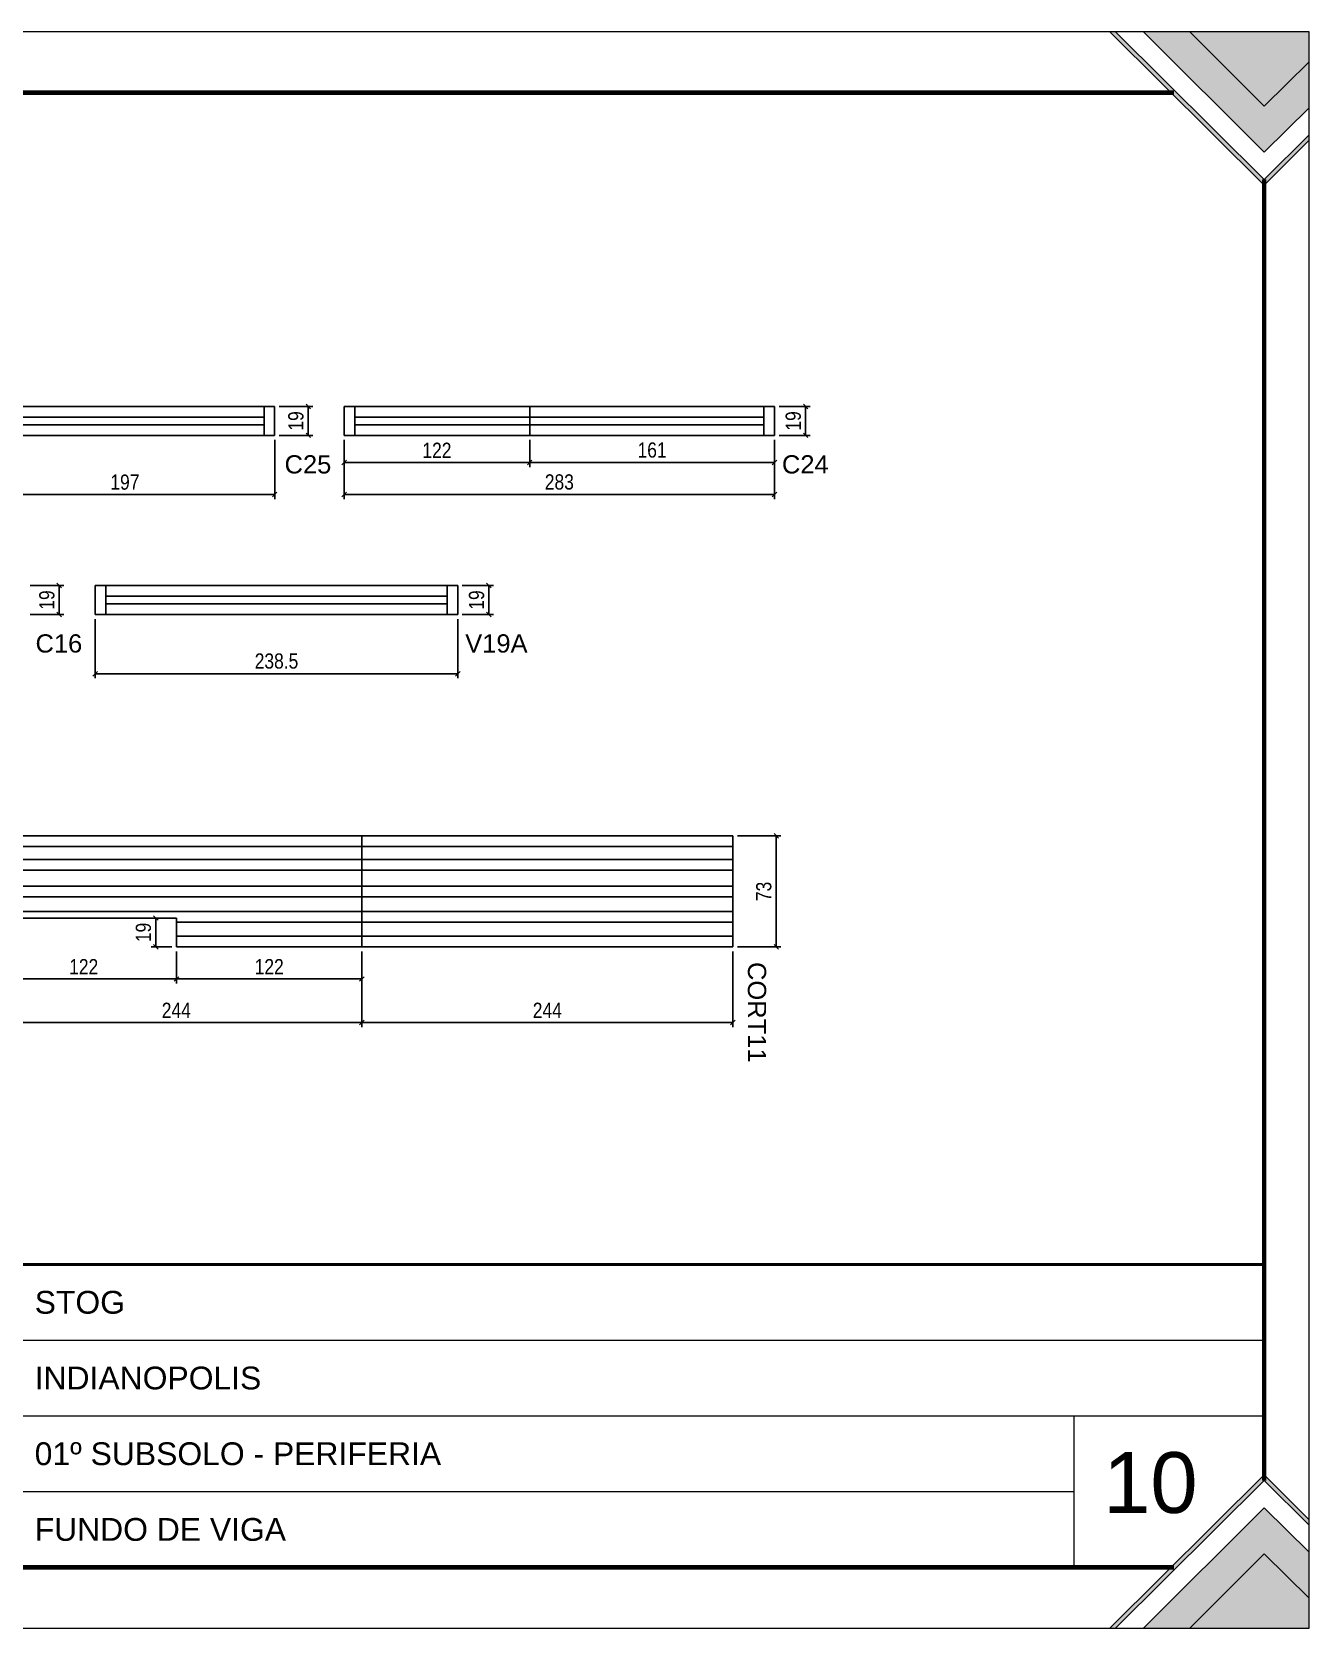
# Model space of a CAD drawing. Extents: x -1206 to 6684, y -2991 to 10691.
# Drawn here: x 2302 to 3141, y -1841 to -791 of the extents above; entities that cross this region are included whole.
import ezdxf
from ezdxf.enums import TextEntityAlignment as Align

# ---------------------------------------------------------------- set-up
doc = ezdxf.new("R2010")
doc.units = 0
doc.linetypes.add('CONTINUO', pattern=[0])
doc.layers.get('0').update_dxf_attribs({"color": 50})
for name, color, linetype in [('5', 5, 'Continuous'), ('COTA', 241, 'Continuous'), ('Painéis', 200, 'Continuous'), ('SARR_2.2x7', 40, 'Continuous'), ('TEXTO', 3, 'Continuous')]:
    doc.layers.add(name, color=color, linetype=linetype)
doc.layers.add('Folhas', color=255, linetype='Continuous', lineweight=9)
doc.styles.add('ARIAL', font='arial.ttf')
doc.styles.add('COTA TECNICA', font='techl___.ttf', dxfattribs={"height": 10})
doc.styles.add('COTA TECNICA-50', font='techl___.ttf', dxfattribs={"height": 10})
doc.styles.get("Standard").update_dxf_attribs({"font": 'arial.ttf'})
doc.dimstyles.new('COTA PAINEL-50', dxfattribs={"dimtxt": 10, "dimasz": 3, "dimexe": 3, "dimexo": 3, "dimgap": 3, "dimtad": 1, "dimdec": 1, "dimzin": 9, "dimdsep": 46, "dimtxsty": 'COTA TECNICA-50', "dimblk1": 'OBLIQUE', "dimblk2": 'OBLIQUE', "dimsah": 1, "dimcen": 0.9, "dimclrd": 4, "dimclre": 4, "dimclrt": 240, "dimadec": 1, "dimazin": 3, "dimtfac": 1, "dimtdec": 1, "dimtmove": 0, "dimatfit": 3, "dimfxl": 1, "dimtolj": 1, "dimtzin": 12, "dimarcsym": 0})
doc.dimstyles.new('PAINEL', dxfattribs={"dimtxt": 10, "dimasz": 3, "dimexe": 3, "dimexo": 3, "dimgap": 3, "dimtad": 1, "dimdec": 1, "dimzin": 12, "dimdsep": 46, "dimtxsty": 'COTA TECNICA', "dimblk1": 'OBLIQUE', "dimblk2": 'OBLIQUE', "dimsah": 1, "dimcen": 0.9, "dimclrd": 4, "dimclre": 4, "dimclrt": 240, "dimadec": 1, "dimazin": 3, "dimtfac": 1, "dimtdec": 1, "dimtmove": 0, "dimatfit": 3, "dimfxl": 1, "dimtolj": 1, "dimtzin": 12, "dimarcsym": 0})

# ---------------------------------------------------------------- blocks, each defined once
blk = doc.blocks.new('9999999999')
at = {"transparency": 33554687}
h = blk.add_hatch(color=30, dxfattribs=at)
h.dxf.hatch_style = 1
h.paths.add_polyline_path([(1357.7, 1050), (1354, 1050), (1455.5, 949.3), (1485, 978.7), (1485, 982.3), (1455.5, 953)])
at = {"true_color": 0x000000, "transparency": 33554687}
h = blk.add_hatch(color=18, dxfattribs=at)
h.dxf.hatch_style = 1
h.paths.add_polyline_path([(1406.6, 1050), (1376.2, 1050), (1455.5, 970.8), (1485, 1000.1), (1485, 1030.4), (1455.5, 1001.1)])
at = {"true_color": 0xff7f00, "transparency": 33554687}
h = blk.add_hatch(color=30, dxfattribs=at)
h.dxf.hatch_style = 1
h.paths.add_polyline_path([(1485, 1030.4), (1485, 1050), (1406.6, 1050), (1455.5, 1001.1)])
at = {"transparency": 33554687}
h = blk.add_hatch(color=30, dxfattribs=at)
h.dxf.hatch_style = 1
h.paths.add_polyline_path([(1357.7, 0), (1354, 0), (1455.5, 100.7), (1485, 71.3), (1485, 67.7), (1455.5, 97)])
at = {"true_color": 0x000000, "transparency": 33554687}
h = blk.add_hatch(color=18, dxfattribs=at)
h.dxf.hatch_style = 1
h.paths.add_polyline_path([(1406.6, 0), (1376.2, 0), (1455.5, 79.2), (1485, 49.9), (1485, 19.6), (1455.5, 48.9)])
at = {"true_color": 0xff7f00, "transparency": 33554687}
h = blk.add_hatch(color=30, dxfattribs=at)
h.dxf.hatch_style = 1
h.paths.add_polyline_path([(1485, 19.6), (1485, 0), (1406.6, 0), (1455.5, 48.9)])
at = {"color": 30, "linetype": 'CONTINUO'}
for p, q in [((396.9, 189.4), (1455.5, 189.4)), ((396.9, 139.6), (1455.5, 139.6)), ((1330.4, 139.6), (1330.4, 40)), ((396.9, 89.8), (1330.4, 89.8))]:
    blk.add_line(p, q, dxfattribs=at)
at = {"color": 30, "transparency": 33554687}
for points in [[(1485, 978.7), (1455.5, 949.3), (1354, 1050)], [(1485, 982.3), (1455.5, 953), (1357.7, 1050)], [(1376.2, 1050), (1455.5, 970.8), (1485, 1000.1)], [(1406.6, 1050), (1455.5, 1001.1), (1485, 1030.4)], [(1485, 71.3), (1455.5, 100.7), (1354, 0)], [(1485, 67.7), (1455.5, 97), (1357.7, 0)], [(1376.2, 0), (1455.5, 79.2), (1485, 49.9)], [(1406.6, 0), (1455.5, 48.9), (1485, 19.6)]]:
    blk.add_lwpolyline(points, dxfattribs=at)
at = {"color": 30, "linetype": 'CONTINUO', "const_width": 2}
blk.add_lwpolyline([(1455.5, 97), (1455.5, 239.2), (50, 239.2), (50, 40), (1396.2, 40)], dxfattribs=at)
at = {"layer": 'Folhas'}
blk.add_lwpolyline([(0, 0), (1485, 0), (1485, 1050), (0, 1050)], close=True, dxfattribs=at)
at = {"layer": 'Folhas', "color": 30, "const_width": 3}
for points in [[(1396.2, 1010), (50, 1010), (50, 40), (1396.2, 40)], [(1455.5, 97), (1455.5, 953)]]:
    blk.add_lwpolyline(points, dxfattribs=at)
at = {"layer": 'TEXTO', "color": 7, "linetype": 'Continuous', "ltscale": 5, "style": 'ARIAL'}
for s, p in [('STOG', (646.9, 214.3)), ('INDIANOPOLIS', (646.9, 164.5)), ('01º SUBSOLO - PERIFERIA', (646.9, 114.7)), ('FUNDO DE VIGA', (646.9, 64.9))]:
    blk.add_text(s, height=15, dxfattribs=at).set_placement(p, align=Align.MIDDLE_LEFT)
blk = doc.blocks.new('_Oblique')
at = {"color": 0, "linetype": 'ByBlock', "lineweight": -2}
blk.add_line((-0.5, -0.5), (0.5, 0.5), dxfattribs=at)
blk = doc.blocks.new('*D298')
at = {"layer": 'COTA', "color": 4, "lineweight": -2, "transparency": 16777216}
for p, q in [((2464.2, -1037.9), (2486.3, -1037.9)), ((2483.3, -1056.9), (2483.3, -1037.9)), ((2464.2, -1056.9), (2486.3, -1056.9))]:
    blk.add_line(p, q, dxfattribs=at)
at = {"layer": 'Defpoints', "color": 0, "transparency": 16777216}
for p in [(2461.2, -1037.9), (2483.3, -1037.9), (2461.2, -1056.9)]:
    blk.add_point(p, dxfattribs=at)
at = {"layer": 'COTA', "color": 4, "lineweight": -2, "transparency": 16777216, "xscale": 3, "yscale": 3, "zscale": 3}
for p, rotation in [((2483.3, -1037.9), 90), ((2483.3, -1056.9), 270)]:
    blk.add_blockref('_Oblique', p, dxfattribs=dict(at, rotation=rotation))
at = {"layer": 'COTA', "color": 240, "transparency": 16777216, "insert": (2475.2, -1047.4), "char_height": 10, "attachment_point": 5, "rotation": 90, "style": 'COTA TECNICA'}
blk.add_mtext('\\A1;19', dxfattribs=at)
blk = doc.blocks.new('*D299')
at = {"layer": 'COTA', "color": 4, "lineweight": -2, "transparency": 16777216}
for p, q in [((2264.2, -1059.9), (2264.2, -1098.8)), ((2461.2, -1059.9), (2461.2, -1098.8)), ((2264.2, -1095.8), (2461.2, -1095.8))]:
    blk.add_line(p, q, dxfattribs=at)
at = {"layer": 'Defpoints', "color": 0, "transparency": 16777216}
for p in [(2264.2, -1056.9), (2461.2, -1056.9), (2461.2, -1095.8)]:
    blk.add_point(p, dxfattribs=at)
at = {"layer": 'COTA', "color": 4, "lineweight": -2, "transparency": 16777216, "xscale": 3, "yscale": 3, "zscale": 3, "rotation": 180}
blk.add_blockref('_Oblique', (2264.2, -1095.8), dxfattribs=at)
at = {"layer": 'COTA', "color": 4, "lineweight": -2, "transparency": 16777216, "xscale": 3, "yscale": 3, "zscale": 3}
blk.add_blockref('_Oblique', (2461.2, -1095.8), dxfattribs=at)
at = {"layer": 'COTA', "color": 240, "transparency": 16777216, "insert": (2362.7, -1087.7), "char_height": 10, "attachment_point": 5, "style": 'COTA TECNICA-50'}
blk.add_mtext('\\A1;197', dxfattribs=at)
blk = doc.blocks.new('*D306')
at = {"layer": 'COTA', "color": 4, "linetype": 'ByBlock', "lineweight": -2, "transparency": 16777216}
for p, q in [((2506.9, -1059.9), (2506.9, -1098.8)), ((2789.9, -1059.9), (2789.9, -1098.8)), ((2506.9, -1095.8), (2789.9, -1095.8))]:
    blk.add_line(p, q, dxfattribs=at)
at = {"layer": 'Defpoints', "color": 0, "linetype": 'ByBlock', "transparency": 16777216}
for p in [(2506.9, -1056.9), (2789.9, -1056.9), (2789.9, -1095.8)]:
    blk.add_point(p, dxfattribs=at)
at = {"layer": 'COTA', "color": 4, "linetype": 'ByBlock', "lineweight": -2, "transparency": 16777216, "xscale": 3, "yscale": 3, "zscale": 3, "rotation": 180}
blk.add_blockref('_Oblique', (2506.9, -1095.8), dxfattribs=at)
at = {"layer": 'COTA', "color": 4, "linetype": 'ByBlock', "lineweight": -2, "transparency": 16777216, "xscale": 3, "yscale": 3, "zscale": 3}
blk.add_blockref('_Oblique', (2789.9, -1095.8), dxfattribs=at)
at = {"layer": 'COTA', "color": 240, "linetype": 'ByBlock', "transparency": 16777216, "insert": (2648.4, -1087.6), "char_height": 10, "attachment_point": 5, "style": 'COTA TECNICA-50'}
blk.add_mtext('\\A1;283', dxfattribs=at)
blk = doc.blocks.new('*D307')
at = {"layer": 'COTA', "color": 4, "lineweight": -2, "transparency": 16777216}
for p, q in [((2792.9, -1037.9), (2813.4, -1037.9)), ((2810.4, -1037.9), (2810.4, -1056.9)), ((2792.9, -1056.9), (2813.4, -1056.9))]:
    blk.add_line(p, q, dxfattribs=at)
at = {"layer": 'Defpoints', "color": 0, "transparency": 16777216}
for p in [(2789.9, -1037.9), (2789.9, -1056.9), (2810.4, -1056.9)]:
    blk.add_point(p, dxfattribs=at)
at = {"layer": 'COTA', "color": 4, "lineweight": -2, "transparency": 16777216, "xscale": 3, "yscale": 3, "zscale": 3}
for p, rotation in [((2810.4, -1037.9), 90), ((2810.4, -1056.9), 270)]:
    blk.add_blockref('_Oblique', p, dxfattribs=dict(at, rotation=rotation))
at = {"layer": 'COTA', "color": 240, "transparency": 16777216, "insert": (2802.3, -1047.4), "char_height": 10, "attachment_point": 5, "rotation": 90, "style": 'COTA TECNICA-50'}
blk.add_mtext('\\A1;19', dxfattribs=at)
blk = doc.blocks.new('*D308')
at = {"layer": 'COTA', "color": 4, "lineweight": -2, "transparency": 16777216}
for p, q in [((2506.9, -1059.9), (2506.9, -1077.8)), ((2628.9, -1059.9), (2628.9, -1077.8)), ((2506.9, -1074.8), (2628.9, -1074.8))]:
    blk.add_line(p, q, dxfattribs=at)
at = {"layer": 'Defpoints', "color": 0, "transparency": 16777216}
for p in [(2506.9, -1056.9), (2628.9, -1056.9), (2628.9, -1074.8)]:
    blk.add_point(p, dxfattribs=at)
at = {"layer": 'COTA', "color": 4, "lineweight": -2, "transparency": 16777216, "xscale": 3, "yscale": 3, "zscale": 3, "rotation": 180}
blk.add_blockref('_Oblique', (2506.9, -1074.8), dxfattribs=at)
at = {"layer": 'COTA', "color": 4, "lineweight": -2, "transparency": 16777216, "xscale": 3, "yscale": 3, "zscale": 3}
blk.add_blockref('_Oblique', (2628.9, -1074.8), dxfattribs=at)
at = {"layer": 'COTA', "color": 240, "transparency": 16777216, "insert": (2567.9, -1066.7), "char_height": 10, "attachment_point": 5, "style": 'COTA TECNICA-50'}
blk.add_mtext('\\A1;122', dxfattribs=at)
blk = doc.blocks.new('*D309')
at = {"layer": 'COTA', "color": 4, "lineweight": -2, "transparency": 16777216}
for p, q in [((2628.9, -1059.9), (2628.9, -1077.8)), ((2789.9, -1059.9), (2789.9, -1077.8)), ((2628.9, -1074.8), (2789.9, -1074.8))]:
    blk.add_line(p, q, dxfattribs=at)
at = {"layer": 'Defpoints', "color": 0, "transparency": 16777216}
for p in [(2628.9, -1056.9), (2789.9, -1056.9), (2789.9, -1074.8)]:
    blk.add_point(p, dxfattribs=at)
at = {"layer": 'COTA', "color": 4, "lineweight": -2, "transparency": 16777216, "xscale": 3, "yscale": 3, "zscale": 3, "rotation": 180}
blk.add_blockref('_Oblique', (2628.9, -1074.8), dxfattribs=at)
at = {"layer": 'COTA', "color": 4, "lineweight": -2, "transparency": 16777216, "xscale": 3, "yscale": 3, "zscale": 3}
blk.add_blockref('_Oblique', (2789.9, -1074.8), dxfattribs=at)
at = {"layer": 'COTA', "color": 240, "transparency": 16777216, "insert": (2709.4, -1066.6), "char_height": 10, "attachment_point": 5, "style": 'COTA TECNICA-50'}
blk.add_mtext('\\A1;161', dxfattribs=at)
blk = doc.blocks.new('*D313')
at = {"layer": 'COTA', "color": 4, "lineweight": -2, "transparency": 16777216}
for p, q in [((2300.4, -1155.7), (2322.5, -1155.7)), ((2319.5, -1174.7), (2319.5, -1155.7)), ((2300.4, -1174.7), (2322.5, -1174.7))]:
    blk.add_line(p, q, dxfattribs=at)
at = {"layer": 'Defpoints', "color": 0, "transparency": 16777216}
for p in [(2297.4, -1155.7), (2319.5, -1155.7), (2297.4, -1174.7)]:
    blk.add_point(p, dxfattribs=at)
at = {"layer": 'COTA', "color": 4, "lineweight": -2, "transparency": 16777216, "xscale": 3, "yscale": 3, "zscale": 3}
for p, rotation in [((2319.5, -1155.7), 90), ((2319.5, -1174.7), 270)]:
    blk.add_blockref('_Oblique', p, dxfattribs=dict(at, rotation=rotation))
at = {"layer": 'COTA', "color": 240, "transparency": 16777216, "insert": (2311.4, -1165.2), "char_height": 10, "attachment_point": 5, "rotation": 90, "style": 'COTA TECNICA'}
blk.add_mtext('\\A1;19', dxfattribs=at)
blk = doc.blocks.new('*D311')
at = {"layer": 'COTA', "color": 4, "linetype": 'ByBlock', "lineweight": -2, "transparency": 16777216}
for p, q in [((2343.1, -1177.7), (2343.1, -1216.7)), ((2581.6, -1177.7), (2581.6, -1216.7)), ((2343.1, -1213.7), (2581.6, -1213.7))]:
    blk.add_line(p, q, dxfattribs=at)
at = {"layer": 'Defpoints', "color": 0, "linetype": 'ByBlock', "transparency": 16777216}
for p in [(2343.1, -1174.7), (2581.6, -1174.7), (2581.6, -1213.7)]:
    blk.add_point(p, dxfattribs=at)
at = {"layer": 'COTA', "color": 4, "linetype": 'ByBlock', "lineweight": -2, "transparency": 16777216, "xscale": 3, "yscale": 3, "zscale": 3, "rotation": 180}
blk.add_blockref('_Oblique', (2343.1, -1213.7), dxfattribs=at)
at = {"layer": 'COTA', "color": 4, "linetype": 'ByBlock', "lineweight": -2, "transparency": 16777216, "xscale": 3, "yscale": 3, "zscale": 3}
blk.add_blockref('_Oblique', (2581.6, -1213.7), dxfattribs=at)
at = {"layer": 'COTA', "color": 240, "linetype": 'ByBlock', "transparency": 16777216, "insert": (2462.4, -1205.4), "char_height": 10, "attachment_point": 5, "style": 'COTA TECNICA-50'}
blk.add_mtext('\\A1;238.5', dxfattribs=at)
blk = doc.blocks.new('*D315')
at = {"layer": 'COTA', "color": 4, "lineweight": -2, "transparency": 16777216}
for p, q in [((2584.6, -1155.7), (2605.1, -1155.7)), ((2602.1, -1155.7), (2602.1, -1174.7)), ((2584.6, -1174.7), (2605.1, -1174.7))]:
    blk.add_line(p, q, dxfattribs=at)
at = {"layer": 'Defpoints', "color": 0, "transparency": 16777216}
for p in [(2581.6, -1155.7), (2581.6, -1174.7), (2602.1, -1174.7)]:
    blk.add_point(p, dxfattribs=at)
at = {"layer": 'COTA', "color": 4, "lineweight": -2, "transparency": 16777216, "xscale": 3, "yscale": 3, "zscale": 3}
for p, rotation in [((2602.1, -1155.7), 90), ((2602.1, -1174.7), 270)]:
    blk.add_blockref('_Oblique', p, dxfattribs=dict(at, rotation=rotation))
at = {"layer": 'COTA', "color": 240, "transparency": 16777216, "insert": (2594, -1165.2), "char_height": 10, "attachment_point": 5, "rotation": 90, "style": 'COTA TECNICA-50'}
blk.add_mtext('\\A1;19', dxfattribs=at)
blk = doc.blocks.new('*D324')
at = {"layer": 'COTA', "color": 4, "lineweight": -2, "transparency": 16777216}
for p, q in [((2274.5, -1377.4), (2274.5, -1446.2)), ((2518.5, -1396.4), (2518.5, -1446.2)), ((2274.5, -1443.2), (2518.5, -1443.2))]:
    blk.add_line(p, q, dxfattribs=at)
at = {"layer": 'Defpoints', "color": 0, "transparency": 16777216}
for p in [(2274.5, -1374.4), (2518.5, -1393.4), (2518.5, -1443.2)]:
    blk.add_point(p, dxfattribs=at)
at = {"layer": 'COTA', "color": 4, "lineweight": -2, "transparency": 16777216, "xscale": 3, "yscale": 3, "zscale": 3, "rotation": 180}
blk.add_blockref('_Oblique', (2274.5, -1443.2), dxfattribs=at)
at = {"layer": 'COTA', "color": 4, "lineweight": -2, "transparency": 16777216, "xscale": 3, "yscale": 3, "zscale": 3}
blk.add_blockref('_Oblique', (2518.5, -1443.2), dxfattribs=at)
at = {"layer": 'COTA', "color": 240, "transparency": 16777216, "insert": (2396.5, -1435.1), "char_height": 10, "attachment_point": 5, "style": 'COTA TECNICA-50'}
blk.add_mtext('\\A1;244', dxfattribs=at)
blk = doc.blocks.new('*D325')
at = {"layer": 'COTA', "color": 4, "lineweight": -2, "transparency": 16777216}
for p, q in [((2518.5, -1396.4), (2518.5, -1446.2)), ((2762.5, -1396.4), (2762.5, -1446.2)), ((2518.5, -1443.2), (2762.5, -1443.2))]:
    blk.add_line(p, q, dxfattribs=at)
at = {"layer": 'Defpoints', "color": 0, "transparency": 16777216}
for p in [(2518.5, -1393.4), (2762.5, -1393.4), (2762.5, -1443.2)]:
    blk.add_point(p, dxfattribs=at)
at = {"layer": 'COTA', "color": 4, "lineweight": -2, "transparency": 16777216, "xscale": 3, "yscale": 3, "zscale": 3, "rotation": 180}
blk.add_blockref('_Oblique', (2518.5, -1443.2), dxfattribs=at)
at = {"layer": 'COTA', "color": 4, "lineweight": -2, "transparency": 16777216, "xscale": 3, "yscale": 3, "zscale": 3}
blk.add_blockref('_Oblique', (2762.5, -1443.2), dxfattribs=at)
at = {"layer": 'COTA', "color": 240, "transparency": 16777216, "insert": (2640.5, -1435.1), "char_height": 10, "attachment_point": 5, "style": 'COTA TECNICA-50'}
blk.add_mtext('\\A1;244', dxfattribs=at)
blk = doc.blocks.new('*D326')
at = {"layer": 'COTA', "color": 4, "lineweight": -2, "transparency": 16777216}
for p, q in [((2765.5, -1320.4), (2794.1, -1320.4)), ((2791.1, -1320.4), (2791.1, -1393.4)), ((2765.5, -1393.4), (2794.1, -1393.4))]:
    blk.add_line(p, q, dxfattribs=at)
at = {"layer": 'Defpoints', "color": 0, "transparency": 16777216}
for p in [(2762.5, -1320.4), (2762.5, -1393.4), (2791.1, -1393.4)]:
    blk.add_point(p, dxfattribs=at)
at = {"layer": 'COTA', "color": 4, "lineweight": -2, "transparency": 16777216, "xscale": 3, "yscale": 3, "zscale": 3}
for p, rotation in [((2791.1, -1320.4), 90), ((2791.1, -1393.4), 270)]:
    blk.add_blockref('_Oblique', p, dxfattribs=dict(at, rotation=rotation))
at = {"layer": 'COTA', "color": 240, "transparency": 16777216, "insert": (2782.9, -1356.9), "char_height": 10, "attachment_point": 5, "rotation": 90, "style": 'COTA TECNICA-50'}
blk.add_mtext('\\A1;73', dxfattribs=at)
blk = doc.blocks.new('*D359')
at = {"layer": 'COTA', "color": 4, "lineweight": -2, "transparency": 16777216}
for p, q in [((2274.5, -1377.4), (2274.5, -1417.5)), ((2396.6, -1396.4), (2396.6, -1417.5)), ((2274.5, -1414.5), (2396.6, -1414.5))]:
    blk.add_line(p, q, dxfattribs=at)
at = {"layer": 'Defpoints', "color": 0, "transparency": 16777216}
for p in [(2274.5, -1374.4), (2396.6, -1393.4), (2396.6, -1414.5)]:
    blk.add_point(p, dxfattribs=at)
at = {"layer": 'COTA', "color": 4, "lineweight": -2, "transparency": 16777216, "xscale": 3, "yscale": 3, "zscale": 3, "rotation": 180}
blk.add_blockref('_Oblique', (2274.5, -1414.5), dxfattribs=at)
at = {"layer": 'COTA', "color": 4, "lineweight": -2, "transparency": 16777216, "xscale": 3, "yscale": 3, "zscale": 3}
blk.add_blockref('_Oblique', (2396.6, -1414.5), dxfattribs=at)
at = {"layer": 'COTA', "color": 240, "transparency": 16777216, "insert": (2335.6, -1406.4), "char_height": 10, "attachment_point": 5, "style": 'COTA TECNICA-50'}
blk.add_mtext('\\A1;122', dxfattribs=at)
blk = doc.blocks.new('*D360')
at = {"layer": 'COTA', "color": 4, "lineweight": -2, "transparency": 16777216}
for p, q in [((2396.6, -1396.4), (2396.6, -1417.5)), ((2518.5, -1396.4), (2518.5, -1417.5)), ((2396.6, -1414.5), (2518.5, -1414.5))]:
    blk.add_line(p, q, dxfattribs=at)
at = {"layer": 'Defpoints', "color": 0, "transparency": 16777216}
for p in [(2396.6, -1393.4), (2518.5, -1393.4), (2518.5, -1414.5)]:
    blk.add_point(p, dxfattribs=at)
at = {"layer": 'COTA', "color": 4, "lineweight": -2, "transparency": 16777216, "xscale": 3, "yscale": 3, "zscale": 3, "rotation": 180}
blk.add_blockref('_Oblique', (2396.6, -1414.5), dxfattribs=at)
at = {"layer": 'COTA', "color": 4, "lineweight": -2, "transparency": 16777216, "xscale": 3, "yscale": 3, "zscale": 3}
blk.add_blockref('_Oblique', (2518.5, -1414.5), dxfattribs=at)
at = {"layer": 'COTA', "color": 240, "transparency": 16777216, "insert": (2457.6, -1406.4), "char_height": 10, "attachment_point": 5, "style": 'COTA TECNICA-50'}
blk.add_mtext('\\A1;122', dxfattribs=at)
blk = doc.blocks.new('*D361')
at = {"layer": 'COTA', "color": 4, "lineweight": -2, "transparency": 16777216}
for p, q in [((2393.6, -1374.4), (2380, -1374.4)), ((2383, -1393.4), (2383, -1374.4)), ((2393.6, -1393.4), (2380, -1393.4))]:
    blk.add_line(p, q, dxfattribs=at)
at = {"layer": 'Defpoints', "color": 0, "transparency": 16777216}
for p in [(2383, -1374.4), (2396.6, -1374.4), (2396.6, -1393.4)]:
    blk.add_point(p, dxfattribs=at)
at = {"layer": 'COTA', "color": 4, "lineweight": -2, "transparency": 16777216, "xscale": 3, "yscale": 3, "zscale": 3}
for p, rotation in [((2383, -1374.4), 90), ((2383, -1393.4), 270)]:
    blk.add_blockref('_Oblique', p, dxfattribs=dict(at, rotation=rotation))
at = {"layer": 'COTA', "color": 240, "transparency": 16777216, "insert": (2374.9, -1383.9), "char_height": 10, "attachment_point": 5, "rotation": 90, "style": 'COTA TECNICA-50'}
blk.add_mtext('\\A1;19', dxfattribs=at)

msp = doc.modelspace()

# ---------------------------------------------------------------- linework, layer by layer
at = {"layer": 'Painéis'}
for p, q in [((2020.191, -1037.941), (2461.191, -1037.941)), ((2461.191, -1037.941), (2461.191, -1056.941)), ((2506.896, -1056.941), (2506.896, -1037.941)), ((2506.896, -1037.941), (2789.896, -1037.941)), ((2628.896, -1056.941), (2628.896, -1037.941)), ((2789.896, -1056.941), (2789.896, -1037.941)), ((2461.191, -1056.941), (2020.191, -1056.941)), ((2789.896, -1056.941), (2506.896, -1056.941)), ((2343.109, -1174.745), (2343.109, -1155.745)), ((2343.109, -1155.745), (2581.609, -1155.745)), ((2581.609, -1174.745), (2581.609, -1155.745)), ((2581.609, -1174.745), (2343.109, -1174.745)), ((1908.548, -1320.376), (2762.539, -1320.376)), ((2518.548, -1393.417), (2518.548, -1320.376)), ((2762.539, -1320.376), (2762.539, -1393.418)), ((2396.552, -1374.418), (2217.552, -1374.418)), ((2396.552, -1393.417), (2396.552, -1374.418)), ((2762.539, -1393.418), (2396.552, -1393.417))]:
    msp.add_line(p, q, dxfattribs=at)
at = {"layer": 'SARR_2.2x7', "linetype": 'Continuous'}
for p, q in [((2454.191, -1037.941), (2454.191, -1056.941)), ((2513.896, -1037.941), (2513.896, -1056.941)), ((2782.896, -1037.941), (2782.896, -1056.941)), ((2264.191, -1044.941), (2454.191, -1044.941)), ((2454.191, -1049.941), (2264.191, -1049.941)), ((2782.896, -1044.941), (2513.896, -1044.941)), ((2513.896, -1049.941), (2782.896, -1049.941)), ((2350.109, -1155.745), (2350.109, -1174.745)), ((2574.609, -1162.745), (2350.109, -1162.745)), ((2574.609, -1155.745), (2574.609, -1174.745)), ((2350.109, -1167.745), (2574.609, -1167.745)), ((2274.548, -1327.376), (2518.548, -1327.376)), ((2762.548, -1327.376), (2518.548, -1327.376)), ((2274.548, -1335.875), (2518.548, -1335.875)), ((2274.548, -1342.875), (2518.548, -1342.875)), ((2762.548, -1335.875), (2518.548, -1335.875)), ((2762.548, -1342.875), (2518.548, -1342.875)), ((2274.548, -1353.397), (2518.548, -1353.397)), ((2762.548, -1353.397), (2518.548, -1353.397)), ((2274.548, -1360.397), (2518.548, -1360.397)), ((2762.548, -1360.397), (2518.548, -1360.397)), ((2274.548, -1370.038), (2518.548, -1370.038)), ((2762.548, -1370.038), (2518.548, -1370.038)), ((2396.556, -1377.038), (2518.548, -1377.038)), ((2762.539, -1377.038), (2518.548, -1377.038)), ((2396.556, -1386.418), (2518.548, -1386.418)), ((2762.539, -1386.418), (2518.548, -1386.418))]:
    msp.add_line(p, q, dxfattribs=at)

# ---------------------------------------------------------------- block references
at = {"layer": 'Folhas'}
msp.add_blockref('9999999999', (1656.471, -1841.496), dxfattribs=at)

# ---------------------------------------------------------------- texts
at = {"layer": '5', "linetype": 'Continuous'}
for s, rotation, p in [('C25', 359.999964, (2467.694, -1081.966)), ('C24', 359.999964, (2794.795, -1081.966)), ('C16', 359.999964, (2303.908, -1199.77)), ('V19A', 359.999964, (2586.508, -1199.77)), ('CORT11', 270.000036, (2772.421, -1403.346))]:
    msp.add_text(s, height=12, rotation=rotation, dxfattribs=at).set_placement(p)
at = {"layer": 'Folhas', "style": 'ARIAL'}
msp.add_text('10', height=40, dxfattribs=at).set_placement((3037.102, -1745.755), align=Align.MIDDLE)

# ---------------------------------------------------------------- dimensions: what is measured, and where the dimension line sits
at = {"layer": 'COTA'}
for base, p1, p2, dimstyle, picture, middle in [((2483.311, -1037.941), (2461.191, -1056.941), (2461.191, -1037.941), 'PAINEL', '*D298', (2475.223, -1047.441)), ((2810.371, -1056.941), (2789.896, -1037.941), (2789.896, -1056.941), 'COTA PAINEL-50', '*D307', (2802.284, -1047.441)), ((2319.525, -1155.745), (2297.405, -1174.745), (2297.405, -1155.745), 'PAINEL', '*D313', (2311.437, -1165.245)), ((2602.085, -1174.745), (2581.609, -1155.745), (2581.609, -1174.745), 'COTA PAINEL-50', '*D315', (2593.997, -1165.245)), ((2791.109, -1393.418), (2762.539, -1320.376), (2762.539, -1393.418), 'COTA PAINEL-50', '*D326', (2782.89, -1356.897)), ((2383.01, -1374.418), (2396.552, -1393.417), (2396.552, -1374.418), 'COTA PAINEL-50', '*D361', (2374.923, -1383.917))]:
    dim = msp.add_linear_dim(base=base, p1=p1, p2=p2, angle=90, dimstyle=dimstyle, dxfattribs=at)
    dim.commit()
    dim.dimension.update_dxf_attribs({"geometry": picture, "text_midpoint": middle})
for base, p1, p2, picture, middle in [((2461.191, -1095.849), (2264.191, -1056.941), (2461.191, -1056.941), '*D299', (2362.691, -1087.747)), ((2628.896, -1074.75), (2506.896, -1056.941), (2628.896, -1056.941), '*D308', (2567.896, -1066.692)), ((2789.896, -1074.75), (2628.896, -1056.941), (2789.896, -1056.941), '*D309', (2709.396, -1066.648)), ((2518.548, -1443.15), (2274.548, -1374.418), (2518.548, -1393.417), '*D324', (2396.548, -1435.077)), ((2396.552, -1414.48), (2274.548, -1374.418), (2396.552, -1393.417), '*D359', (2335.55, -1406.421)), ((2518.548, -1414.48), (2396.552, -1393.417), (2518.548, -1393.417), '*D360', (2457.55, -1406.421)), ((2762.539, -1443.15), (2518.548, -1393.417), (2762.539, -1393.418), '*D325', (2640.544, -1435.077))]:
    dim = msp.add_linear_dim(base=base, p1=p1, p2=p2, dimstyle='COTA PAINEL-50', dxfattribs=at)
    dim.commit()
    dim.dimension.update_dxf_attribs({"geometry": picture, "text_midpoint": middle})
at = {"layer": 'COTA', "color": 1, "linetype": 'ByBlock'}
for base, p1, p2, picture, middle in [((2789.896, -1095.849), (2506.896, -1056.941), (2789.896, -1056.941), '*D306', (2648.396, -1087.608)), ((2581.609, -1213.653), (2343.109, -1174.745), (2581.609, -1174.745), '*D311', (2462.359, -1205.411))]:
    dim = msp.add_linear_dim(base=base, p1=p1, p2=p2, dimstyle='COTA PAINEL-50', override={"dimarcsym": 1}, dxfattribs=at)
    dim.commit()
    dim.dimension.update_dxf_attribs({"geometry": picture, "text_midpoint": middle})

doc.saveas('drawing.dxf')
